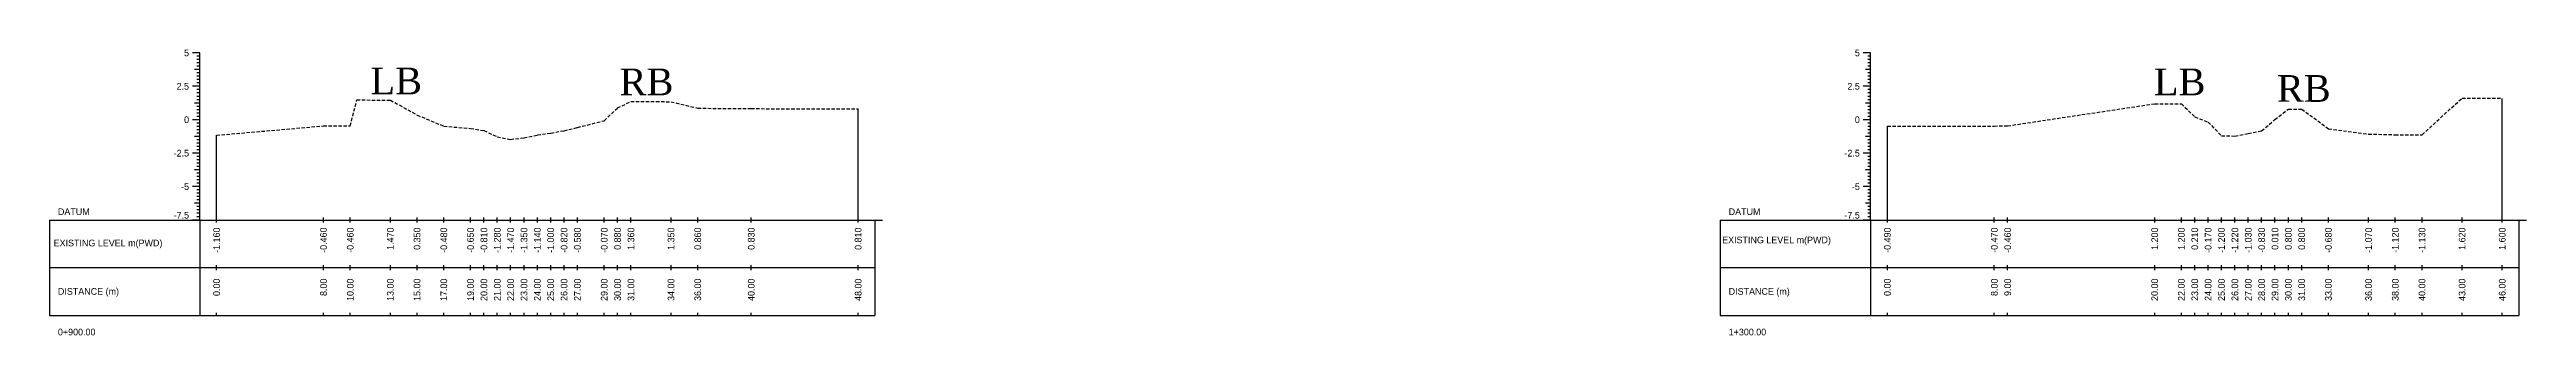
# Model space of a CAD drawing. Header units: inches. Extents: x 2917 to 4535, y -1482 to -1060.
# Drawn here: x 3397.8 to 3583.1, y -1232.3 to -1211 of the extents above; entities that cross this region are included whole.
import ezdxf
from ezdxf.enums import TextEntityAlignment as Align

# ---------------------------------------------------------------- set-up
doc = ezdxf.new("R2010")
doc.units = ezdxf.units.IN
doc.header["$MEASUREMENT"] = 0
doc.linetypes.add('HIDDEN', pattern=[0.375, 0.25, -0.125])
doc.layers.add('CS_Drawing', color=7, linetype='Continuous')
doc.layers.add('GL', color=3, linetype='HIDDEN')
doc.styles.add('romans', font='romans.shx')

msp = doc.modelspace()

# ---------------------------------------------------------------- linework, layer by layer
at = {"layer": 'CS_Drawing'}
for p, q in [((3409.03, -1211.2), (3408.47, -1211.2)), ((3409.03, -1211.2), (3408.64, -1211.2)), ((3409.03, -1211.2), (3408.81, -1211.2)), ((3409.03, -1211.45), (3408.81, -1211.45)), ((3409.03, -1211.7), (3408.81, -1211.7)), ((3409.03, -1223.7), (3409.03, -1211.2)), ((3534.03, -1211.2), (3533.47, -1211.2)), ((3534.03, -1211.2), (3533.64, -1211.2)), ((3534.03, -1211.2), (3533.81, -1211.2)), ((3534.03, -1211.45), (3533.81, -1211.45)), ((3534.03, -1211.7), (3533.81, -1211.7)), ((3534.03, -1223.7), (3534.03, -1211.2)), ((3409.03, -1213.7), (3408.47, -1213.7)), ((3409.03, -1212.45), (3408.64, -1212.45)), ((3409.03, -1213.7), (3408.64, -1213.7)), ((3409.03, -1211.95), (3408.81, -1211.95)), ((3409.03, -1212.2), (3408.81, -1212.2)), ((3409.03, -1212.45), (3408.81, -1212.45)), ((3409.03, -1212.7), (3408.81, -1212.7)), ((3409.03, -1212.95), (3408.81, -1212.95)), ((3409.03, -1213.2), (3408.81, -1213.2)), ((3409.03, -1213.45), (3408.81, -1213.45)), ((3409.03, -1213.7), (3408.81, -1213.7)), ((3534.03, -1213.7), (3533.47, -1213.7)), ((3534.03, -1212.45), (3533.64, -1212.45)), ((3534.03, -1213.7), (3533.64, -1213.7)), ((3534.03, -1211.95), (3533.81, -1211.95)), ((3534.03, -1212.2), (3533.81, -1212.2)), ((3534.03, -1212.45), (3533.81, -1212.45)), ((3534.03, -1212.7), (3533.81, -1212.7)), ((3534.03, -1212.95), (3533.81, -1212.95)), ((3534.03, -1213.2), (3533.81, -1213.2)), ((3534.03, -1213.45), (3533.81, -1213.45)), ((3534.03, -1213.7), (3533.81, -1213.7)), ((3409.03, -1214.95), (3408.64, -1214.95)), ((3409.03, -1213.95), (3408.81, -1213.95)), ((3409.03, -1214.2), (3408.81, -1214.2)), ((3409.03, -1214.45), (3408.81, -1214.45)), ((3409.03, -1214.7), (3408.81, -1214.7)), ((3409.03, -1214.95), (3408.81, -1214.95)), ((3409.03, -1215.2), (3408.81, -1215.2)), ((3409.03, -1215.45), (3408.81, -1215.45)), ((3458.28, -1223.7), (3458.28, -1215.39)), ((3534.03, -1214.95), (3533.64, -1214.95)), ((3534.03, -1213.95), (3533.81, -1213.95)), ((3534.03, -1214.2), (3533.81, -1214.2)), ((3534.03, -1214.45), (3533.81, -1214.45)), ((3534.03, -1214.7), (3533.81, -1214.7)), ((3534.03, -1214.95), (3533.81, -1214.95)), ((3534.03, -1215.2), (3533.81, -1215.2)), ((3534.03, -1215.45), (3533.81, -1215.45)), ((3581.28, -1223.7), (3581.28, -1214.6)), ((3409.03, -1216.2), (3408.47, -1216.2)), ((3409.03, -1216.2), (3408.64, -1216.2)), ((3409.03, -1217.45), (3408.64, -1217.45)), ((3409.03, -1215.7), (3408.81, -1215.7)), ((3409.03, -1215.95), (3408.81, -1215.95)), ((3409.03, -1216.2), (3408.81, -1216.2)), ((3409.03, -1216.45), (3408.81, -1216.45)), ((3409.03, -1216.7), (3408.81, -1216.7)), ((3409.03, -1216.95), (3408.81, -1216.95)), ((3409.03, -1217.2), (3408.81, -1217.2)), ((3409.03, -1217.45), (3408.81, -1217.45)), ((3410.28, -1223.7), (3410.28, -1217.36)), ((3534.03, -1216.2), (3533.47, -1216.2)), ((3534.03, -1216.2), (3533.64, -1216.2)), ((3534.03, -1217.45), (3533.64, -1217.45)), ((3534.03, -1215.7), (3533.81, -1215.7)), ((3534.03, -1215.95), (3533.81, -1215.95)), ((3534.03, -1216.2), (3533.81, -1216.2)), ((3534.03, -1216.45), (3533.81, -1216.45)), ((3534.03, -1216.7), (3533.81, -1216.7)), ((3534.03, -1216.95), (3533.81, -1216.95)), ((3534.03, -1217.2), (3533.81, -1217.2)), ((3534.03, -1217.45), (3533.81, -1217.45)), ((3535.28, -1223.7), (3535.28, -1216.69)), ((3409.03, -1218.7), (3408.47, -1218.7)), ((3409.03, -1218.7), (3408.64, -1218.7)), ((3409.03, -1217.7), (3408.81, -1217.7)), ((3409.03, -1217.95), (3408.81, -1217.95)), ((3409.03, -1218.2), (3408.81, -1218.2)), ((3409.03, -1218.45), (3408.81, -1218.45)), ((3409.03, -1218.7), (3408.81, -1218.7)), ((3409.03, -1218.95), (3408.81, -1218.95)), ((3409.03, -1219.2), (3408.81, -1219.2)), ((3534.03, -1218.7), (3533.47, -1218.7)), ((3534.03, -1218.7), (3533.64, -1218.7)), ((3534.03, -1217.7), (3533.81, -1217.7)), ((3534.03, -1217.95), (3533.81, -1217.95)), ((3534.03, -1218.2), (3533.81, -1218.2)), ((3534.03, -1218.45), (3533.81, -1218.45)), ((3534.03, -1218.7), (3533.81, -1218.7)), ((3534.03, -1218.95), (3533.81, -1218.95)), ((3534.03, -1219.2), (3533.81, -1219.2)), ((3409.03, -1221.2), (3408.47, -1221.2)), ((3409.03, -1219.95), (3408.64, -1219.95)), ((3409.03, -1221.2), (3408.64, -1221.2)), ((3409.03, -1219.45), (3408.81, -1219.45)), ((3409.03, -1219.7), (3408.81, -1219.7)), ((3409.03, -1219.95), (3408.81, -1219.95)), ((3409.03, -1220.2), (3408.81, -1220.2)), ((3409.03, -1220.45), (3408.81, -1220.45)), ((3409.03, -1220.7), (3408.81, -1220.7)), ((3409.03, -1220.95), (3408.81, -1220.95)), ((3409.03, -1221.2), (3408.81, -1221.2)), ((3534.03, -1221.2), (3533.47, -1221.2)), ((3534.03, -1219.95), (3533.64, -1219.95)), ((3534.03, -1221.2), (3533.64, -1221.2)), ((3534.03, -1219.45), (3533.81, -1219.45)), ((3534.03, -1219.7), (3533.81, -1219.7)), ((3534.03, -1219.95), (3533.81, -1219.95)), ((3534.03, -1220.2), (3533.81, -1220.2)), ((3534.03, -1220.45), (3533.81, -1220.45)), ((3534.03, -1220.7), (3533.81, -1220.7)), ((3534.03, -1220.95), (3533.81, -1220.95)), ((3534.03, -1221.2), (3533.81, -1221.2)), ((3409.03, -1222.45), (3408.64, -1222.45)), ((3409.03, -1221.45), (3408.81, -1221.45)), ((3409.03, -1221.7), (3408.81, -1221.7)), ((3409.03, -1221.95), (3408.81, -1221.95)), ((3409.03, -1222.2), (3408.81, -1222.2)), ((3409.03, -1222.45), (3408.81, -1222.45)), ((3409.03, -1222.7), (3408.81, -1222.7)), ((3409.03, -1222.95), (3408.81, -1222.95)), ((3534.03, -1222.45), (3533.64, -1222.45)), ((3534.03, -1221.45), (3533.81, -1221.45)), ((3534.03, -1221.7), (3533.81, -1221.7)), ((3534.03, -1221.95), (3533.81, -1221.95)), ((3534.03, -1222.2), (3533.81, -1222.2)), ((3534.03, -1222.45), (3533.81, -1222.45)), ((3534.03, -1222.7), (3533.81, -1222.7)), ((3534.03, -1222.95), (3533.81, -1222.95)), ((3397.78, -1223.7), (3409.03, -1223.7)), ((3397.78, -1223.7), (3397.78, -1230.83)), ((3409.03, -1223.7), (3408.47, -1223.7)), ((3409.03, -1223.7), (3408.64, -1223.7)), ((3409.03, -1223.2), (3408.81, -1223.2)), ((3409.03, -1223.45), (3408.81, -1223.45)), ((3409.03, -1223.7), (3408.81, -1223.7)), ((3409.03, -1223.7), (3459.53, -1223.7)), ((3409.03, -1223.7), (3409.03, -1230.83)), ((3410.28, -1223.89), (3410.28, -1223.51)), ((3418.28, -1223.89), (3418.28, -1223.51)), ((3420.28, -1223.89), (3420.28, -1223.51)), ((3423.28, -1223.89), (3423.28, -1223.51)), ((3425.28, -1223.89), (3425.28, -1223.51)), ((3427.28, -1223.89), (3427.28, -1223.51)), ((3429.28, -1223.89), (3429.28, -1223.51)), ((3430.28, -1223.89), (3430.28, -1223.51)), ((3431.28, -1223.89), (3431.28, -1223.51)), ((3432.28, -1223.89), (3432.28, -1223.51)), ((3433.28, -1223.89), (3433.28, -1223.51)), ((3434.28, -1223.89), (3434.28, -1223.51)), ((3435.28, -1223.89), (3435.28, -1223.51)), ((3436.28, -1223.89), (3436.28, -1223.51)), ((3437.28, -1223.89), (3437.28, -1223.51)), ((3439.28, -1223.89), (3439.28, -1223.51)), ((3440.28, -1223.89), (3440.28, -1223.51)), ((3441.28, -1223.89), (3441.28, -1223.51)), ((3444.28, -1223.89), (3444.28, -1223.51)), ((3446.28, -1223.89), (3446.28, -1223.51)), ((3450.28, -1223.89), (3450.28, -1223.51)), ((3458.28, -1223.89), (3458.28, -1223.51)), ((3459.53, -1223.7), (3460.1, -1223.7)), ((3459.53, -1223.7), (3459.93, -1223.7)), ((3459.53, -1223.7), (3459.76, -1223.7)), ((3459.53, -1223.7), (3459.53, -1230.83)), ((3522.78, -1223.7), (3534.03, -1223.7)), ((3522.78, -1223.7), (3522.78, -1230.83)), ((3534.03, -1223.7), (3533.47, -1223.7)), ((3534.03, -1223.7), (3533.64, -1223.7)), ((3534.03, -1223.2), (3533.81, -1223.2)), ((3534.03, -1223.45), (3533.81, -1223.45)), ((3534.03, -1223.7), (3533.81, -1223.7)), ((3534.03, -1223.7), (3582.53, -1223.7)), ((3534.03, -1223.7), (3534.03, -1230.83)), ((3535.28, -1223.89), (3535.28, -1223.51)), ((3543.28, -1223.89), (3543.28, -1223.51)), ((3544.28, -1223.89), (3544.28, -1223.51)), ((3555.28, -1223.89), (3555.28, -1223.51)), ((3557.28, -1223.89), (3557.28, -1223.51)), ((3558.28, -1223.89), (3558.28, -1223.51)), ((3559.28, -1223.89), (3559.28, -1223.51)), ((3560.28, -1223.89), (3560.28, -1223.51)), ((3561.28, -1223.89), (3561.28, -1223.51)), ((3562.28, -1223.89), (3562.28, -1223.51)), ((3563.28, -1223.89), (3563.28, -1223.51)), ((3564.28, -1223.89), (3564.28, -1223.51)), ((3565.28, -1223.89), (3565.28, -1223.51)), ((3566.28, -1223.89), (3566.28, -1223.51)), ((3568.28, -1223.89), (3568.28, -1223.51)), ((3571.28, -1223.89), (3571.28, -1223.51)), ((3573.28, -1223.89), (3573.28, -1223.51)), ((3575.28, -1223.89), (3575.28, -1223.51)), ((3578.28, -1223.89), (3578.28, -1223.51)), ((3581.28, -1223.89), (3581.28, -1223.51)), ((3582.53, -1223.7), (3583.1, -1223.7)), ((3582.53, -1223.7), (3582.93, -1223.7)), ((3582.53, -1223.7), (3582.76, -1223.7)), ((3582.53, -1223.7), (3582.53, -1230.83)), ((3397.78, -1227.26), (3409.03, -1227.26)), ((3409.03, -1227.26), (3459.53, -1227.26)), ((3409.03, -1227.26), (3459.53, -1227.26)), ((3410.28, -1227.45), (3410.28, -1227.08)), ((3418.28, -1227.45), (3418.28, -1227.08)), ((3420.28, -1227.45), (3420.28, -1227.08)), ((3423.28, -1227.45), (3423.28, -1227.08)), ((3425.28, -1227.45), (3425.28, -1227.08)), ((3427.28, -1227.45), (3427.28, -1227.08)), ((3429.28, -1227.45), (3429.28, -1227.08)), ((3430.28, -1227.45), (3430.28, -1227.08)), ((3431.28, -1227.45), (3431.28, -1227.08)), ((3432.28, -1227.45), (3432.28, -1227.08)), ((3433.28, -1227.45), (3433.28, -1227.08)), ((3434.28, -1227.45), (3434.28, -1227.08)), ((3435.28, -1227.45), (3435.28, -1227.08)), ((3436.28, -1227.45), (3436.28, -1227.08)), ((3437.28, -1227.45), (3437.28, -1227.08)), ((3439.28, -1227.45), (3439.28, -1227.08)), ((3440.28, -1227.45), (3440.28, -1227.08)), ((3441.28, -1227.45), (3441.28, -1227.08)), ((3444.28, -1227.45), (3444.28, -1227.08)), ((3446.28, -1227.45), (3446.28, -1227.08)), ((3450.28, -1227.45), (3450.28, -1227.08)), ((3458.28, -1227.45), (3458.28, -1227.08)), ((3522.78, -1227.26), (3534.03, -1227.26)), ((3534.03, -1227.26), (3582.53, -1227.26)), ((3534.03, -1227.26), (3582.53, -1227.26)), ((3535.28, -1227.45), (3535.28, -1227.08)), ((3543.28, -1227.45), (3543.28, -1227.08)), ((3544.28, -1227.45), (3544.28, -1227.08)), ((3555.28, -1227.45), (3555.28, -1227.08)), ((3557.28, -1227.45), (3557.28, -1227.08)), ((3558.28, -1227.45), (3558.28, -1227.08)), ((3559.28, -1227.45), (3559.28, -1227.08)), ((3560.28, -1227.45), (3560.28, -1227.08)), ((3561.28, -1227.45), (3561.28, -1227.08)), ((3562.28, -1227.45), (3562.28, -1227.08)), ((3563.28, -1227.45), (3563.28, -1227.08)), ((3564.28, -1227.45), (3564.28, -1227.08)), ((3565.28, -1227.45), (3565.28, -1227.08)), ((3566.28, -1227.45), (3566.28, -1227.08)), ((3568.28, -1227.45), (3568.28, -1227.08)), ((3571.28, -1227.45), (3571.28, -1227.08)), ((3573.28, -1227.45), (3573.28, -1227.08)), ((3575.28, -1227.45), (3575.28, -1227.08)), ((3578.28, -1227.45), (3578.28, -1227.08)), ((3581.28, -1227.45), (3581.28, -1227.08)), ((3397.78, -1230.83), (3409.03, -1230.83)), ((3409.03, -1230.83), (3459.53, -1230.83)), ((3410.28, -1230.83), (3410.28, -1230.64)), ((3418.28, -1230.83), (3418.28, -1230.64)), ((3420.28, -1230.83), (3420.28, -1230.64)), ((3423.28, -1230.83), (3423.28, -1230.64)), ((3425.28, -1230.83), (3425.28, -1230.64)), ((3427.28, -1230.83), (3427.28, -1230.64)), ((3429.28, -1230.83), (3429.28, -1230.64)), ((3430.28, -1230.83), (3430.28, -1230.64)), ((3431.28, -1230.83), (3431.28, -1230.64)), ((3432.28, -1230.83), (3432.28, -1230.64)), ((3433.28, -1230.83), (3433.28, -1230.64)), ((3434.28, -1230.83), (3434.28, -1230.64)), ((3435.28, -1230.83), (3435.28, -1230.64)), ((3436.28, -1230.83), (3436.28, -1230.64)), ((3437.28, -1230.83), (3437.28, -1230.64)), ((3439.28, -1230.83), (3439.28, -1230.64)), ((3440.28, -1230.83), (3440.28, -1230.64)), ((3441.28, -1230.83), (3441.28, -1230.64)), ((3444.28, -1230.83), (3444.28, -1230.64)), ((3446.28, -1230.83), (3446.28, -1230.64)), ((3450.28, -1230.83), (3450.28, -1230.64)), ((3458.28, -1230.83), (3458.28, -1230.64)), ((3522.78, -1230.83), (3534.03, -1230.83)), ((3534.03, -1230.83), (3582.53, -1230.83)), ((3535.28, -1230.83), (3535.28, -1230.64)), ((3543.28, -1230.83), (3543.28, -1230.64)), ((3544.28, -1230.83), (3544.28, -1230.64)), ((3555.28, -1230.83), (3555.28, -1230.64)), ((3557.28, -1230.83), (3557.28, -1230.64)), ((3558.28, -1230.83), (3558.28, -1230.64)), ((3559.28, -1230.83), (3559.28, -1230.64)), ((3560.28, -1230.83), (3560.28, -1230.64)), ((3561.28, -1230.83), (3561.28, -1230.64)), ((3562.28, -1230.83), (3562.28, -1230.64)), ((3563.28, -1230.83), (3563.28, -1230.64)), ((3564.28, -1230.83), (3564.28, -1230.64)), ((3565.28, -1230.83), (3565.28, -1230.64)), ((3566.28, -1230.83), (3566.28, -1230.64)), ((3568.28, -1230.83), (3568.28, -1230.64)), ((3571.28, -1230.83), (3571.28, -1230.64)), ((3573.28, -1230.83), (3573.28, -1230.64)), ((3575.28, -1230.83), (3575.28, -1230.64)), ((3578.28, -1230.83), (3578.28, -1230.64)), ((3581.28, -1230.83), (3581.28, -1230.64))]:
    msp.add_line(p, q, dxfattribs=at)
at = {"layer": 'GL'}
for points in [[(3410.28, -1217.36), (3418.28, -1216.66), (3420.28, -1216.66), (3420.78, -1214.72), (3423.28, -1214.73), (3425.28, -1215.85), (3427.28, -1216.68), (3429.28, -1216.85), (3430.28, -1217.01), (3431.28, -1217.48), (3432.28, -1217.67), (3433.28, -1217.55), (3434.28, -1217.34), (3435.28, -1217.2), (3436.28, -1217.02), (3437.28, -1216.78), (3439.28, -1216.27), (3440.28, -1215.32), (3441.28, -1214.84), (3444.28, -1214.85), (3446.28, -1215.34), (3450.28, -1215.37), (3458.28, -1215.39)], [(3535.28, -1216.69), (3543.28, -1216.67), (3544.28, -1216.66), (3555.28, -1215), (3557.28, -1215), (3558.28, -1215.99), (3559.28, -1216.37), (3560.28, -1217.4), (3561.28, -1217.42), (3562.28, -1217.23), (3563.28, -1217.03), (3564.28, -1216.19), (3565.28, -1215.4), (3566.28, -1215.4), (3568.28, -1216.88), (3571.28, -1217.27), (3573.28, -1217.32), (3575.28, -1217.33), (3578.28, -1214.58), (3581.28, -1214.6)]]:
    msp.add_lwpolyline(points, dxfattribs=at)

# ---------------------------------------------------------------- texts
at = {"char_height": 2, "width": 27.1477, "attachment_point": 1, "style": 'romans'}
for s, insert in [('{\\fTimes New Roman|b0|i0|c0|p18;LB}', (3421.79, -1212.3)), ('{\\fTimes New Roman|b0|i0|c0|p18;RB}', (3440.43, -1212.37)), ('{\\fTimes New Roman|b0|i0|c0|p18;LB}', (3555.22, -1212.37)), ('{\\fTimes New Roman|b0|i0|c0|p18;RB}', (3564.42, -1212.86))]:
    msp.add_mtext(s, dxfattribs=dict(at, insert=insert))
at = {"layer": 'CS_Drawing'}
for s, p in [('5', (3408.22, -1211.2)), ('5', (3533.22, -1211.2)), ('2.5', (3408.22, -1213.7)), ('2.5', (3533.22, -1213.7)), ('0', (3408.22, -1216.2)), ('0', (3533.22, -1216.2)), ('-2.5', (3408.22, -1218.7)), ('-2.5', (3533.22, -1218.7)), ('-5', (3408.22, -1221.2)), ('-5', (3533.22, -1221.2))]:
    msp.add_text(s, height=0.5, dxfattribs=at).set_placement(p, align=Align.MIDDLE_RIGHT)
for s, p in [('DATUM', (3398.41, -1223.08)), ('DATUM', (3523.41, -1223.08)), ('EXISTING LEVEL m(PWD)', (3522.92, -1225.19)), ('EXISTING LEVEL m(PWD)', (3398.09, -1225.42)), ('DISTANCE (m)', (3398.41, -1229.04)), ('DISTANCE (m)', (3523.41, -1229.04)), ('0+900.00', (3398.41, -1232.08)), ('1+300.00', (3523.41, -1232.08))]:
    msp.add_text(s, height=0.5, dxfattribs=at).set_placement(p, align=Align.MIDDLE_LEFT)
for p in [(3408.22, -1223.59), (3533.22, -1223.59)]:
    msp.add_text('-7.5', height=0.5, dxfattribs=at).set_placement(p, align=Align.RIGHT)
for s, p in [('-1.160', (3410.28, -1224.26)), ('-0.460', (3418.28, -1224.26)), ('-0.460', (3420.28, -1224.26)), ('1.470', (3423.28, -1224.26)), ('0.350', (3425.28, -1224.26)), ('-0.480', (3427.28, -1224.26)), ('-0.650', (3429.28, -1224.26)), ('-0.810', (3430.28, -1224.26)), ('-1.280', (3431.28, -1224.26)), ('-1.470', (3432.28, -1224.26)), ('-1.350', (3433.28, -1224.26)), ('-1.140', (3434.28, -1224.26)), ('-1.000', (3435.28, -1224.26)), ('-0.820', (3436.28, -1224.26)), ('-0.580', (3437.28, -1224.26)), ('-0.070', (3439.28, -1224.26)), ('0.880', (3440.28, -1224.26)), ('1.360', (3441.28, -1224.26)), ('1.350', (3444.28, -1224.26)), ('0.860', (3446.28, -1224.26)), ('0.830', (3450.28, -1224.26)), ('0.810', (3458.28, -1224.26)), ('-0.490', (3535.28, -1224.26)), ('-0.470', (3543.28, -1224.26)), ('-0.460', (3544.28, -1224.26)), ('1.200', (3555.28, -1224.26)), ('1.200', (3557.28, -1224.26)), ('0.210', (3558.28, -1224.26)), ('-0.170', (3559.28, -1224.26)), ('-1.200', (3560.28, -1224.26)), ('-1.220', (3561.28, -1224.26)), ('-1.030', (3562.28, -1224.26)), ('-0.830', (3563.28, -1224.26)), ('0.010', (3564.28, -1224.26)), ('0.800', (3565.28, -1224.26)), ('0.800', (3566.28, -1224.26)), ('-0.680', (3568.28, -1224.26)), ('-1.070', (3571.28, -1224.26)), ('-1.120', (3573.28, -1224.26)), ('-1.130', (3575.28, -1224.26)), ('1.620', (3578.28, -1224.26)), ('1.600', (3581.28, -1224.26)), ('0.00', (3410.28, -1228.08)), ('8.00', (3418.28, -1228.08)), ('10.00', (3420.28, -1228.08)), ('13.00', (3423.28, -1228.08)), ('15.00', (3425.28, -1228.08)), ('17.00', (3427.28, -1228.08)), ('19.00', (3429.28, -1228.08)), ('20.00', (3430.28, -1228.08)), ('21.00', (3431.28, -1228.08)), ('22.00', (3432.28, -1228.08)), ('23.00', (3433.28, -1228.08)), ('24.00', (3434.28, -1228.08)), ('25.00', (3435.28, -1228.08)), ('26.00', (3436.28, -1228.08)), ('27.00', (3437.28, -1228.08)), ('29.00', (3439.28, -1228.08)), ('30.00', (3440.28, -1228.08)), ('31.00', (3441.28, -1228.08)), ('34.00', (3444.28, -1228.08)), ('36.00', (3446.28, -1228.08)), ('40.00', (3450.28, -1228.08)), ('48.00', (3458.28, -1228.08)), ('0.00', (3535.28, -1228.08)), ('8.00', (3543.28, -1228.08)), ('9.00', (3544.28, -1228.08)), ('20.00', (3555.28, -1228.08)), ('22.00', (3557.28, -1228.08)), ('23.00', (3558.28, -1228.08)), ('24.00', (3559.28, -1228.08)), ('25.00', (3560.28, -1228.08)), ('26.00', (3561.28, -1228.08)), ('27.00', (3562.28, -1228.08)), ('28.00', (3563.28, -1228.08)), ('29.00', (3564.28, -1228.08)), ('30.00', (3565.28, -1228.08)), ('31.00', (3566.28, -1228.08)), ('33.00', (3568.28, -1228.08)), ('36.00', (3571.28, -1228.08)), ('38.00', (3573.28, -1228.08)), ('40.00', (3575.28, -1228.08)), ('43.00', (3578.28, -1228.08)), ('46.00', (3581.28, -1228.08))]:
    msp.add_text(s, height=0.5, rotation=90, dxfattribs=at).set_placement(p, align=Align.MIDDLE_RIGHT)

doc.saveas('drawing.dxf')
